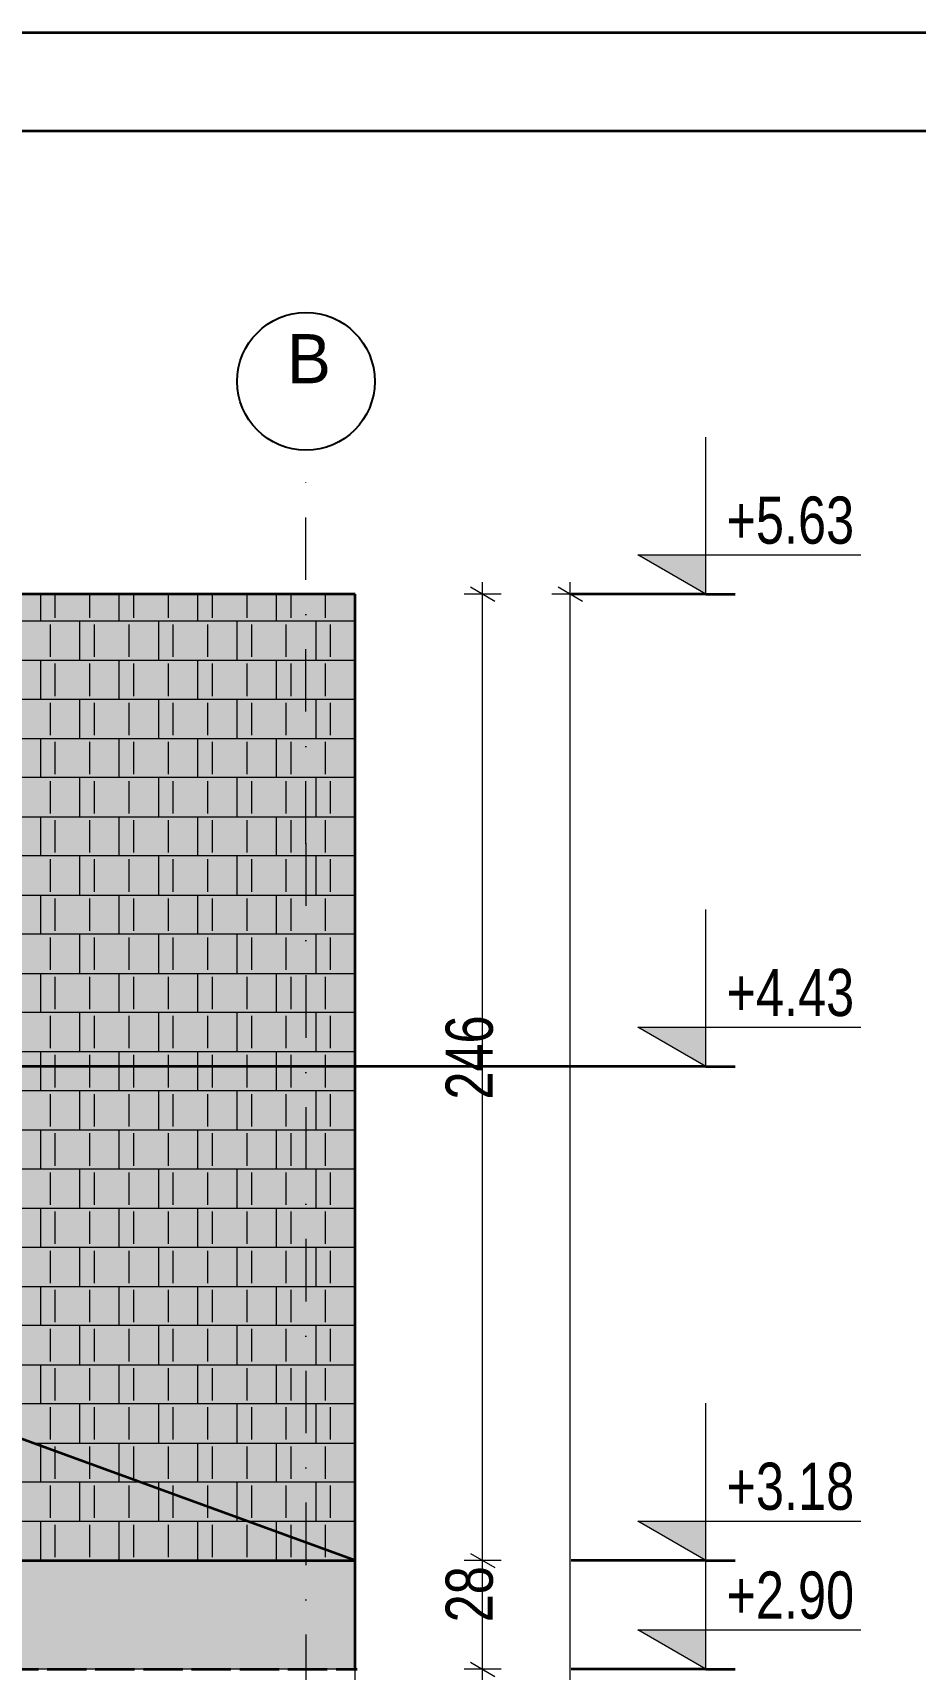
# Model space of a CAD drawing. Extents: x -1929 to 256751, y -18317 to 36108.
# Drawn here: x 204732 to 206978, y 12914 to 17075 of the extents above; entities that cross this region are included whole.
import ezdxf

# ---------------------------------------------------------------- set-up
doc = ezdxf.new("R2010")
doc.units = 0
doc.header["$LTSCALE"] = 5
doc.header["$MEASUREMENT"] = 0
doc.linetypes.add('- Осеви линии', pattern=[670.277762, 317.5, -176.388889, 0, -176.388874])
doc.linetypes.add('- Скирити линии', pattern=[245, 200, -45])
for name, color, linetype, lineweight in [('1', 8, 'Continuous', 13), ('141', 8, 'Continuous', 35), ('164', 255, 'Continuous', 15), ('41', 7, 'Continuous', 35), ('7', 7, 'Continuous', 25), ('85', 252, 'Continuous', 20)]:
    doc.layers.add(name, color=color, linetype=linetype, lineweight=lineweight)
doc.layers.add('4', color=7, linetype='Continuous', lineweight=20, true_color=0x3e3e3e)
doc.layers.add('65', color=7, linetype='Continuous', lineweight=20, true_color=0x4e4e4e)
doc.layers.add('RGB colored ARCHICAD elements', color=7, linetype='Continuous')
doc.styles.add('GENERATED_STYLE_6', font='Cambria Math.ttf')

# ---------------------------------------------------------------- blocks, each defined once
blk = doc.blocks.new('*X258')
at = {"layer": '1', "color": 250, "linetype": 'Continuous', "lineweight": 13, "true_color": 0x2a2a2a}
for p, q in [((270.252, 267.076), (270.252, 268.439)), ((270.992, 267.247), (270.992, 268.439)), ((272.752, 267.247), (272.752, 268.439)), ((274.252, 267.076), (274.252, 268.439)), ((274.992, 267.247), (274.992, 268.439)), ((276.752, 267.247), (276.752, 268.439)), ((278.252, 267.076), (278.252, 268.439)), ((278.992, 267.247), (278.992, 268.439)), ((280.752, 267.247), (280.752, 268.439)), ((282.252, 267.076), (282.252, 268.439)), ((282.992, 267.247), (282.992, 268.439)), ((284.752, 267.247), (284.752, 268.439)), ((276.252, 267.076), (268.252, 267.076)), ((270.752, 265.257), (270.752, 266.905)), ((272.252, 265.086), (272.252, 267.076)), ((272.992, 265.257), (272.992, 266.905)), ((274.752, 265.257), (274.752, 266.905)), ((284.252, 267.076), (276.252, 267.076)), ((276.252, 267.076), (276.252, 265.086)), ((276.992, 265.257), (276.992, 266.905)), ((278.752, 265.257), (278.752, 266.905)), ((280.252, 265.086), (280.252, 267.076)), ((280.992, 265.257), (280.992, 266.905)), ((282.752, 265.257), (282.752, 266.905)), ((286.252, 267.076), (284.252, 267.076)), ((284.252, 267.076), (284.252, 265.086)), ((284.992, 265.257), (284.992, 266.905)), ((268.252, 265.086), (276.252, 265.086)), ((270.252, 263.095), (270.252, 265.086)), ((270.992, 263.266), (270.992, 264.915)), ((272.752, 263.266), (272.752, 264.915)), ((274.252, 263.095), (274.252, 265.086)), ((274.992, 263.266), (274.992, 264.915)), ((276.252, 265.086), (284.252, 265.086)), ((276.752, 263.266), (276.752, 264.915)), ((278.252, 263.095), (278.252, 265.086)), ((278.992, 263.266), (278.992, 264.915)), ((280.752, 263.266), (280.752, 264.915)), ((282.252, 263.095), (282.252, 265.086)), ((282.992, 263.266), (282.992, 264.915)), ((284.252, 265.086), (286.252, 265.086)), ((284.752, 263.266), (284.752, 264.915)), ((276.252, 263.095), (268.252, 263.095)), ((272.252, 261.105), (272.252, 263.095)), ((284.252, 263.095), (276.252, 263.095)), ((276.252, 263.095), (276.252, 261.105)), ((280.252, 261.105), (280.252, 263.095)), ((286.252, 263.095), (284.252, 263.095)), ((284.252, 263.095), (284.252, 261.105)), ((270.752, 261.276), (270.752, 262.924)), ((272.992, 261.276), (272.992, 262.924)), ((274.752, 261.276), (274.752, 262.924)), ((276.992, 261.276), (276.992, 262.924)), ((278.752, 261.276), (278.752, 262.924)), ((280.992, 261.276), (280.992, 262.924)), ((282.752, 261.276), (282.752, 262.924)), ((284.992, 261.276), (284.992, 262.924)), ((268.252, 261.105), (276.252, 261.105)), ((270.252, 259.114), (270.252, 261.105)), ((270.992, 259.285), (270.992, 260.934)), ((272.752, 259.285), (272.752, 260.934)), ((274.252, 259.114), (274.252, 261.105)), ((274.992, 259.285), (274.992, 260.934)), ((276.252, 261.105), (284.252, 261.105)), ((276.752, 259.285), (276.752, 260.934)), ((278.252, 259.114), (278.252, 261.105)), ((278.992, 259.285), (278.992, 260.934)), ((280.752, 259.285), (280.752, 260.934)), ((282.252, 259.114), (282.252, 261.105)), ((282.992, 259.285), (282.992, 260.934)), ((284.252, 261.105), (286.252, 261.105)), ((284.752, 259.285), (284.752, 260.934)), ((276.252, 259.114), (268.252, 259.114)), ((270.752, 257.295), (270.752, 258.943)), ((272.252, 257.124), (272.252, 259.114)), ((272.992, 257.295), (272.992, 258.943)), ((274.752, 257.295), (274.752, 258.943)), ((284.252, 259.114), (276.252, 259.114)), ((276.252, 259.114), (276.252, 257.124)), ((276.992, 257.295), (276.992, 258.943)), ((278.752, 257.295), (278.752, 258.943)), ((280.252, 257.124), (280.252, 259.114)), ((280.992, 257.295), (280.992, 258.943)), ((282.752, 257.295), (282.752, 258.943)), ((286.252, 259.114), (284.252, 259.114)), ((284.252, 259.114), (284.252, 257.124)), ((284.992, 257.295), (284.992, 258.943)), ((268.252, 257.124), (276.252, 257.124)), ((270.252, 255.133), (270.252, 257.124)), ((270.992, 255.304), (270.992, 256.953)), ((272.752, 255.304), (272.752, 256.953)), ((274.252, 255.133), (274.252, 257.124)), ((274.992, 255.304), (274.992, 256.953)), ((276.252, 257.124), (284.252, 257.124)), ((276.752, 255.304), (276.752, 256.953)), ((278.252, 255.133), (278.252, 257.124)), ((278.992, 255.304), (278.992, 256.953)), ((280.752, 255.304), (280.752, 256.953)), ((282.252, 255.133), (282.252, 257.124)), ((282.992, 255.304), (282.992, 256.953)), ((284.252, 257.124), (286.252, 257.124)), ((284.752, 255.304), (284.752, 256.953)), ((276.252, 255.133), (268.252, 255.133)), ((270.752, 253.313), (270.752, 254.962)), ((272.252, 253.142), (272.252, 255.133)), ((272.992, 253.313), (272.992, 254.962)), ((274.752, 253.313), (274.752, 254.962)), ((284.252, 255.133), (276.252, 255.133)), ((276.252, 255.133), (276.252, 253.142)), ((276.992, 253.313), (276.992, 254.962)), ((278.752, 253.313), (278.752, 254.962)), ((280.252, 253.142), (280.252, 255.133)), ((280.992, 253.313), (280.992, 254.962)), ((282.752, 253.313), (282.752, 254.962)), ((286.252, 255.133), (284.252, 255.133)), ((284.252, 255.133), (284.252, 253.142)), ((284.992, 253.313), (284.992, 254.962)), ((268.252, 253.142), (276.252, 253.142)), ((270.252, 251.152), (270.252, 253.142)), ((274.252, 251.152), (274.252, 253.142)), ((276.252, 253.142), (284.252, 253.142)), ((278.252, 251.152), (278.252, 253.142)), ((282.252, 251.152), (282.252, 253.142)), ((284.252, 253.142), (286.252, 253.142)), ((270.992, 251.323), (270.992, 252.971)), ((272.752, 251.323), (272.752, 252.971)), ((274.992, 251.323), (274.992, 252.971)), ((276.752, 251.323), (276.752, 252.971)), ((278.992, 251.323), (278.992, 252.971)), ((280.752, 251.323), (280.752, 252.971)), ((282.992, 251.323), (282.992, 252.971)), ((284.752, 251.323), (284.752, 252.971)), ((276.252, 251.152), (268.252, 251.152)), ((270.752, 249.332), (270.752, 250.981)), ((272.252, 249.161), (272.252, 251.152)), ((272.992, 249.332), (272.992, 250.981)), ((274.752, 249.332), (274.752, 250.981)), ((284.252, 251.152), (276.252, 251.152)), ((276.252, 251.152), (276.252, 249.161)), ((276.992, 249.332), (276.992, 250.981)), ((278.752, 249.332), (278.752, 250.981)), ((280.252, 249.161), (280.252, 251.152)), ((280.992, 249.332), (280.992, 250.981)), ((282.752, 249.332), (282.752, 250.981)), ((286.252, 251.152), (284.252, 251.152)), ((284.252, 251.152), (284.252, 249.161)), ((284.992, 249.332), (284.992, 250.981)), ((268.252, 249.161), (276.252, 249.161)), ((270.252, 247.171), (270.252, 249.161)), ((270.992, 247.342), (270.992, 248.99)), ((272.752, 247.342), (272.752, 248.99)), ((274.252, 247.171), (274.252, 249.161)), ((274.992, 247.342), (274.992, 248.99)), ((276.252, 249.161), (284.252, 249.161)), ((276.752, 247.342), (276.752, 248.99)), ((278.252, 247.171), (278.252, 249.161)), ((278.992, 247.342), (278.992, 248.99)), ((280.752, 247.342), (280.752, 248.99)), ((282.252, 247.171), (282.252, 249.161)), ((282.992, 247.342), (282.992, 248.99)), ((284.252, 249.161), (286.252, 249.161)), ((284.752, 247.342), (284.752, 248.99)), ((276.252, 247.171), (268.252, 247.171)), ((270.752, 245.351), (270.752, 247)), ((272.252, 245.18), (272.252, 247.171)), ((272.992, 245.351), (272.992, 247)), ((274.752, 245.351), (274.752, 247)), ((284.252, 247.171), (276.252, 247.171)), ((276.252, 247.171), (276.252, 245.18)), ((276.992, 245.351), (276.992, 247)), ((278.752, 245.351), (278.752, 247)), ((280.252, 245.18), (280.252, 247.171)), ((280.992, 245.351), (280.992, 247)), ((282.752, 245.351), (282.752, 247)), ((286.252, 247.171), (284.252, 247.171)), ((284.252, 247.171), (284.252, 245.18)), ((284.992, 245.351), (284.992, 247)), ((268.252, 245.18), (276.252, 245.18)), ((270.252, 243.19), (270.252, 245.18)), ((270.992, 243.361), (270.992, 245.009)), ((272.752, 243.361), (272.752, 245.009)), ((274.252, 243.19), (274.252, 245.18)), ((274.992, 243.361), (274.992, 245.009)), ((276.252, 245.18), (284.252, 245.18)), ((276.752, 243.361), (276.752, 245.009)), ((278.252, 243.19), (278.252, 245.18)), ((278.992, 243.361), (278.992, 245.009)), ((280.752, 243.361), (280.752, 245.009)), ((282.252, 243.19), (282.252, 245.18)), ((282.992, 243.361), (282.992, 245.009)), ((284.252, 245.18), (286.252, 245.18)), ((284.752, 243.361), (284.752, 245.009)), ((276.252, 243.19), (268.252, 243.19)), ((272.252, 241.199), (272.252, 243.19)), ((284.252, 243.19), (276.252, 243.19)), ((276.252, 243.19), (276.252, 241.199)), ((280.252, 241.199), (280.252, 243.19)), ((286.252, 243.19), (284.252, 243.19)), ((284.252, 243.19), (284.252, 241.199)), ((270.752, 241.37), (270.752, 243.019)), ((272.992, 241.37), (272.992, 243.019)), ((274.752, 241.37), (274.752, 243.019)), ((276.992, 241.37), (276.992, 243.019)), ((278.752, 241.37), (278.752, 243.019)), ((280.992, 241.37), (280.992, 243.019)), ((282.752, 241.37), (282.752, 243.019)), ((284.992, 241.37), (284.992, 243.019)), ((268.252, 241.199), (276.252, 241.199)), ((270.252, 239.208), (270.252, 241.199)), ((270.992, 239.38), (270.992, 241.028)), ((272.752, 239.38), (272.752, 241.028)), ((274.252, 239.208), (274.252, 241.199)), ((274.992, 239.38), (274.992, 241.028)), ((276.252, 241.199), (284.252, 241.199)), ((276.752, 239.38), (276.752, 241.028)), ((278.252, 239.208), (278.252, 241.199)), ((278.992, 239.38), (278.992, 241.028)), ((280.752, 239.38), (280.752, 241.028)), ((282.252, 239.208), (282.252, 241.199)), ((282.992, 239.38), (282.992, 241.028)), ((284.252, 241.199), (286.252, 241.199)), ((284.752, 239.38), (284.752, 241.028)), ((276.252, 239.208), (268.252, 239.208)), ((270.752, 237.389), (270.752, 239.037)), ((272.252, 237.218), (272.252, 239.208)), ((272.992, 237.389), (272.992, 239.037)), ((274.752, 237.389), (274.752, 239.037)), ((284.252, 239.208), (276.252, 239.208)), ((276.252, 239.208), (276.252, 237.218)), ((276.992, 237.389), (276.992, 239.037)), ((278.752, 237.389), (278.752, 239.037)), ((280.252, 237.218), (280.252, 239.208)), ((280.992, 237.389), (280.992, 239.037)), ((282.752, 237.389), (282.752, 239.037)), ((286.252, 239.208), (284.252, 239.208)), ((284.252, 239.208), (284.252, 237.218)), ((284.992, 237.389), (284.992, 239.037)), ((268.252, 237.218), (276.252, 237.218)), ((270.252, 235.227), (270.252, 237.218)), ((274.252, 235.227), (274.252, 237.218)), ((276.252, 237.218), (284.252, 237.218)), ((278.252, 235.227), (278.252, 237.218)), ((282.252, 235.227), (282.252, 237.218)), ((284.252, 237.218), (286.252, 237.218)), ((270.992, 235.398), (270.992, 237.047)), ((272.752, 235.398), (272.752, 237.047)), ((274.992, 235.398), (274.992, 237.047)), ((276.752, 235.398), (276.752, 237.047)), ((278.992, 235.398), (278.992, 237.047)), ((280.752, 235.398), (280.752, 237.047)), ((282.992, 235.398), (282.992, 237.047)), ((284.752, 235.398), (284.752, 237.047)), ((276.252, 235.227), (268.252, 235.227)), ((270.752, 233.408), (270.752, 235.056)), ((272.252, 233.237), (272.252, 235.227)), ((272.992, 233.408), (272.992, 235.056)), ((274.752, 233.408), (274.752, 235.056)), ((284.252, 235.227), (276.252, 235.227)), ((276.252, 235.227), (276.252, 233.237)), ((276.992, 233.408), (276.992, 235.056)), ((278.752, 233.408), (278.752, 235.056)), ((280.252, 233.237), (280.252, 235.227)), ((280.992, 233.408), (280.992, 235.056)), ((282.752, 233.408), (282.752, 235.056)), ((286.252, 235.227), (284.252, 235.227)), ((284.252, 235.227), (284.252, 233.237)), ((284.992, 233.408), (284.992, 235.056)), ((268.252, 233.237), (276.252, 233.237)), ((270.252, 231.246), (270.252, 233.237)), ((270.992, 231.417), (270.992, 233.066)), ((272.752, 231.417), (272.752, 233.066)), ((274.252, 231.246), (274.252, 233.237)), ((274.992, 231.417), (274.992, 233.066)), ((276.252, 233.237), (284.252, 233.237)), ((276.752, 231.417), (276.752, 233.066)), ((278.252, 231.246), (278.252, 233.237)), ((278.992, 231.417), (278.992, 233.066)), ((280.752, 231.417), (280.752, 233.066)), ((282.252, 231.246), (282.252, 233.237)), ((282.992, 231.417), (282.992, 233.066)), ((284.252, 233.237), (286.252, 233.237)), ((284.752, 231.417), (284.752, 233.066)), ((276.252, 231.246), (268.252, 231.246)), ((270.752, 229.427), (270.752, 231.075)), ((272.252, 229.256), (272.252, 231.246)), ((272.992, 229.427), (272.992, 231.075)), ((274.752, 229.427), (274.752, 231.075)), ((284.252, 231.246), (276.252, 231.246)), ((276.252, 231.246), (276.252, 229.256)), ((276.992, 229.427), (276.992, 231.075)), ((278.752, 229.427), (278.752, 231.075)), ((280.252, 229.256), (280.252, 231.246)), ((280.992, 229.427), (280.992, 231.075)), ((282.752, 229.427), (282.752, 231.075)), ((286.252, 231.246), (284.252, 231.246)), ((284.252, 231.246), (284.252, 229.256)), ((284.992, 229.427), (284.992, 231.075)), ((268.252, 229.256), (276.252, 229.256)), ((270.252, 227.265), (270.252, 229.256)), ((270.992, 227.436), (270.992, 229.085)), ((272.752, 227.436), (272.752, 229.085)), ((274.252, 227.265), (274.252, 229.256)), ((274.992, 227.436), (274.992, 229.085)), ((276.252, 229.256), (284.252, 229.256)), ((276.752, 227.436), (276.752, 229.085)), ((278.252, 227.265), (278.252, 229.256)), ((278.992, 227.436), (278.992, 229.085)), ((280.752, 227.436), (280.752, 229.085)), ((282.252, 227.265), (282.252, 229.256)), ((282.992, 227.436), (282.992, 229.085)), ((284.252, 229.256), (286.252, 229.256)), ((284.752, 227.436), (284.752, 229.085)), ((276.252, 227.265), (268.252, 227.265)), ((272.252, 225.275), (272.252, 227.265)), ((284.252, 227.265), (276.252, 227.265)), ((276.252, 227.265), (276.252, 225.275)), ((280.252, 225.275), (280.252, 227.265)), ((286.252, 227.265), (284.252, 227.265)), ((284.252, 227.265), (284.252, 225.275)), ((270.752, 225.446), (270.752, 227.094)), ((272.992, 225.446), (272.992, 227.094)), ((274.752, 225.446), (274.752, 227.094)), ((276.992, 225.446), (276.992, 227.094)), ((278.752, 225.446), (278.752, 227.094)), ((280.992, 225.446), (280.992, 227.094)), ((282.752, 225.446), (282.752, 227.094)), ((284.992, 225.446), (284.992, 227.094)), ((269.845, 225.275), (276.252, 225.275)), ((270.252, 225.126), (270.252, 225.275)), ((270.992, 224.857), (270.992, 225.104)), ((272.752, 224.217), (272.752, 225.104)), ((274.252, 223.671), (274.252, 225.275)), ((274.992, 223.455), (274.992, 225.104)), ((276.252, 225.275), (284.252, 225.275)), ((276.752, 223.455), (276.752, 225.104)), ((278.252, 223.284), (278.252, 225.275)), ((278.992, 223.455), (278.992, 225.104)), ((280.752, 223.455), (280.752, 225.104)), ((282.252, 223.284), (282.252, 225.275)), ((282.992, 223.455), (282.992, 225.104)), ((284.252, 225.275), (286.252, 225.275)), ((284.752, 223.455), (284.752, 225.104)), ((276.252, 223.284), (275.314, 223.284)), ((284.252, 223.284), (276.252, 223.284)), ((276.252, 223.284), (276.252, 222.943)), ((276.992, 222.673), (276.992, 223.113)), ((278.752, 222.033), (278.752, 223.113)), ((280.252, 221.487), (280.252, 223.284)), ((280.992, 221.464), (280.992, 223.113)), ((282.752, 221.464), (282.752, 223.113)), ((286.252, 223.284), (284.252, 223.284)), ((284.252, 223.284), (284.252, 221.293)), ((284.992, 221.464), (284.992, 223.113)), ((280.783, 221.293), (284.252, 221.293)), ((282.252, 220.759), (282.252, 221.293)), ((282.992, 220.489), (282.992, 221.122)), ((284.252, 221.293), (286.252, 221.293)), ((284.752, 219.849), (284.752, 221.122))]:
    blk.add_line(p, q, dxfattribs=at)
blk = doc.blocks.new('*X259')
at = {"layer": '1', "color": 250, "linetype": 'Continuous', "lineweight": 13, "true_color": 0x2a2a2a}
for p, q in [((270.252, 223.284), (270.252, 225.126)), ((270.992, 223.455), (270.992, 224.857)), ((272.752, 223.455), (272.752, 224.217)), ((275.314, 223.284), (268.252, 223.284)), ((270.752, 221.464), (270.752, 223.113)), ((272.252, 221.293), (272.252, 223.284)), ((272.992, 221.464), (272.992, 223.113)), ((274.252, 223.284), (274.252, 223.671)), ((274.752, 221.464), (274.752, 223.113)), ((276.252, 222.943), (276.252, 221.293)), ((276.992, 221.464), (276.992, 222.673)), ((278.752, 221.464), (278.752, 222.033)), ((280.252, 221.293), (280.252, 221.487)), ((268.252, 221.293), (276.252, 221.293)), ((270.252, 219.303), (270.252, 221.293)), ((270.992, 219.474), (270.992, 221.122)), ((272.752, 219.474), (272.752, 221.122)), ((274.252, 219.303), (274.252, 221.293)), ((274.992, 219.474), (274.992, 221.122)), ((276.252, 221.293), (280.783, 221.293)), ((276.752, 219.474), (276.752, 221.122)), ((278.252, 219.303), (278.252, 221.293)), ((278.992, 219.474), (278.992, 221.122)), ((280.752, 219.474), (280.752, 221.122)), ((282.252, 219.303), (282.252, 220.759)), ((282.992, 219.474), (282.992, 220.489)), ((284.752, 219.474), (284.752, 219.849))]:
    blk.add_line(p, q, dxfattribs=at)

msp = doc.modelspace()

# ---------------------------------------------------------------- hatches: boundary and pattern name
at = {"layer": '85', "linetype": 'Continuous', "lineweight": 20}
for points in [[(206444.7, 15647.3), (206444.7, 15747.3), (206271.7, 15747.3)], [(206444.7, 14446.2), (206444.7, 14546.2), (206271.7, 14546.2)], [(206444.7, 13190.5), (206444.7, 13290.5), (206271.7, 13290.5)], [(206444.7, 12913.8), (206444.7, 13013.8), (206271.7, 13013.8)]]:
    msp.add_hatch(color=256, dxfattribs=at).paths.add_polyline_path(points)
at = {"layer": 'RGB colored ARCHICAD elements', "linetype": 'Continuous', "lineweight": 0, "true_color": 0x7a7878}
for points in [[(199402.2, 15647.3), (198652.2, 15374.3), (198652.2, 13190.5), (202102.2, 14446.2), (205552.2, 13190.5), (205552.2, 15647.3)], [(198652.2, 13190.5), (205552.2, 13190.5), (202102.2, 14446.2)]]:
    msp.add_hatch(color=8, dxfattribs=at).paths.add_polyline_path(points)
at = {"layer": 'RGB colored ARCHICAD elements', "linetype": 'Continuous', "lineweight": 0, "true_color": 0xccbeac}
for points in [[(205552.2, 13190.5), (198652.2, 13190.5), (198652.2, 13094.7), (205552.2, 13094.7)], [(198652.2, 13062.8), (205552.2, 13062.8), (205552.2, 13094.7), (198652.2, 13094.7)], [(198652.2, 12913.8), (205552.2, 12913.8), (205552.2, 13062.8), (198652.2, 13062.8)]]:
    msp.add_hatch(color=9, dxfattribs=at).paths.add_polyline_path(points)

# ---------------------------------------------------------------- linework, layer by layer
at = {"layer": '141', "linetype": 'Continuous', "lineweight": 35}
for p, q in [((206444.7, 15647.3), (206102.2, 15647.3)), ((206444.7, 15647.3), (206519.7, 15647.3)), ((206444.7, 14446.2), (202652.2, 14446.2)), ((206444.7, 14446.2), (206519.7, 14446.2)), ((206444.7, 13190.5), (206102.2, 13190.5)), ((206444.7, 13190.5), (206519.7, 13190.5)), ((206444.7, 12913.8), (206102.2, 12913.8)), ((206444.7, 12913.8), (206519.7, 12913.8))]:
    msp.add_line(p, q, dxfattribs=at)
at = {"layer": '164', "color": 250, "linetype": 'Continuous', "lineweight": 15, "true_color": 0x2a2a2a}
for p, q in [((205552.2, 12913.8), (198652.2, 12913.8)), ((205552.2, 12563.8), (205552.2, 12913.8))]:
    msp.add_line(p, q, dxfattribs=at)
at = {"layer": '4', "linetype": '- Осеви линии', "lineweight": 20, "ltscale": 0.1}
for q in [(205427.2, 16013.8), (205427.2, 16013.8), (205427.2, 16013.8), (205427.2, 6513.8), (205427.2, 6513.8), (205427.2, 6513.8)]:
    msp.add_line((205427.2, 15013.8), q, dxfattribs=at)
at = {"layer": '4', "color": 250, "linetype": '- Осеви линии', "lineweight": 20, "true_color": 0x2a2a2a}
msp.add_point((205427.2, 15013.8), dxfattribs=at)
msp.add_point((205427.2, 15013.8), dxfattribs=at)
msp.add_point((205427.2, 15013.8), dxfattribs=at)
msp.add_point((205427.2, 15013.8), dxfattribs=at)
msp.add_point((205427.2, 15013.8), dxfattribs=at)
msp.add_point((205427.2, 15013.8), dxfattribs=at)
at = {"layer": '41', "linetype": 'Continuous', "lineweight": 35}
for p, q in [((205552.2, 15647.3), (199402.2, 15647.3)), ((205552.2, 13190.5), (205552.2, 15647.3)), ((205552.2, 13190.5), (202102.2, 14446.2)), ((198652.2, 13190.5), (205552.2, 13190.5)), ((205552.2, 13094.7), (205552.2, 13190.5)), ((205552.2, 13062.8), (205552.2, 13094.7)), ((205552.2, 12913.8), (205552.2, 13062.8))]:
    msp.add_line(p, q, dxfattribs=at)
at = {"layer": '41', "color": 7, "linetype": 'Continuous', "lineweight": 35, "ltscale": 0.1, "flags": 128}
for points in [[(212239.6, 17075.4), (191239.6, 17075.4), (191239.6, 2225.4), (212239.6, 2225.4)], [(211989.6, 16825.4), (192489.6, 16825.4), (192489.6, 2475.4), (211989.6, 2475.4)]]:
    msp.add_lwpolyline(points, close=True, dxfattribs=at)
at = {"layer": '41', "color": 250, "linetype": '- Скирити линии', "lineweight": 35, "ltscale": 0.1, "true_color": 0x2a2a2a, "flags": 128}
msp.add_lwpolyline([(198643.7, 12913.8), (205557.8, 12913.8)], dxfattribs=at)
at = {"layer": '7', "linetype": 'Continuous', "lineweight": 25}
msp.add_circle((205427.2, 16188.8), 175, dxfattribs=at)
msp.add_circle((205427.2, 16188.8), 175, dxfattribs=at)
msp.add_circle((205427.2, 16188.8), 175, dxfattribs=at)
at = {"layer": '85', "linetype": 'Continuous', "lineweight": 20}
for p, q in [((206444.7, 15647.3), (206444.7, 16047.3)), ((206444.7, 15647.3), (206271.7, 15747.3)), ((206271.7, 15747.3), (206444.7, 15747.3)), ((206444.7, 15747.3), (206838.9, 15747.3)), ((205908, 15629.3), (205845.5, 15665.4)), ((205876.8, 15647.3), (205876.8, 15677.9)), ((206131, 15629.3), (206068.5, 15665.4)), ((206099.8, 15647.3), (206099.8, 15677.9)), ((205923.7, 15647.3), (205829.9, 15647.3)), ((205876.8, 13190.5), (205876.8, 15647.3)), ((206146.6, 15647.3), (206052.9, 15647.3)), ((206099.8, 6863.8), (206099.8, 15647.3)), ((206444.7, 14446.2), (206444.7, 14846.2)), ((206444.7, 14446.2), (206271.7, 14546.2)), ((206271.7, 14546.2), (206444.7, 14546.2)), ((206444.7, 14546.2), (206838.9, 14546.2)), ((206444.7, 13190.5), (206444.7, 13590.5)), ((206444.7, 13190.5), (206271.7, 13290.5)), ((206271.7, 13290.5), (206444.7, 13290.5)), ((206444.7, 12913.8), (206444.7, 13313.8)), ((206444.7, 13290.5), (206838.9, 13290.5)), ((205845.5, 13208.6), (205908, 13172.5)), ((205923.7, 13190.5), (205829.9, 13190.5)), ((205876.8, 12913.8), (205876.8, 13190.5)), ((206444.7, 12913.8), (206271.7, 13013.8)), ((206271.7, 13013.8), (206444.7, 13013.8)), ((206444.7, 13013.8), (206838.9, 13013.8)), ((205923.7, 12913.8), (205829.9, 12913.8)), ((205845.5, 12931.9), (205908, 12895.8)), ((205876.8, 12563.8), (205876.8, 12913.8))]:
    msp.add_line(p, q, dxfattribs=at)

# ---------------------------------------------------------------- block references
at = {"layer": '65', "color": 250, "linetype": 'Continuous', "lineweight": 20, "true_color": 0x2a2a2a, "xscale": 50.00002355911847, "yscale": 50.00002355911847, "zscale": 50.00002355911847}
for name in ['*X258', '*X259']:
    msp.add_blockref(name, (191239.6, 2225.4), dxfattribs=at)

# ---------------------------------------------------------------- texts
at = {"layer": '1', "linetype": 'Continuous', "lineweight": 13, "style": 'GENERATED_STYLE_6'}
for s, insert, char_height, attachment_point in [('\\A1;{\\pql;\\pt0;\\fCentury Gothic|b0|i0|c0|p34;В}', (205379.2, 16309), 125, 1), ('\\A1;{\\pql;\\pt0;\\fCentury Gothic|b0|i0|c0|p34;В}', (205379.2, 16309), 125, 1), ('\\A1;{\\pql;\\pt0;\\fCentury Gothic|b0|i0|c0|p34;В}', (205379.2, 16309), 125, 1), ('\\A1;{\\W0.800000x;\\pql;\\fCentury Gothic|b0|i0|c0|p34;+5.63}', (206497.2, 15774.3), 120, 7), ('\\A1;{\\W0.800000x;\\pql;\\fCentury Gothic|b0|i0|c0|p34;+4.43}', (206497.2, 14573.2), 120, 7), ('\\A1;{\\W0.800000x;\\pql;\\fCentury Gothic|b0|i0|c0|p34;+3.18}', (206497.2, 13317.5), 120, 7), ('\\A1;{\\W0.800000x;\\pql;\\fCentury Gothic|b0|i0|c0|p34;+2.90}', (206497.2, 13040.8), 120, 7)]:
    msp.add_mtext(s, dxfattribs=dict(at, insert=insert, char_height=char_height, attachment_point=attachment_point))
at = {"layer": '1', "linetype": 'Continuous', "lineweight": 13, "char_height": 120, "attachment_point": 7, "rotation": 90, "style": 'GENERATED_STYLE_6'}
for s, insert in [('\\A1;{\\W0.800000x;\\pql;\\fCentury Gothic|b0|i0|c0|p34;246}', (205904.3, 14362.3)), ('\\A1;{\\W0.800000x;\\pql;\\fCentury Gothic|b0|i0|c0|p34;28}', (205904.3, 13033.1))]:
    msp.add_mtext(s, dxfattribs=dict(at, insert=insert))

doc.saveas('drawing.dxf')
